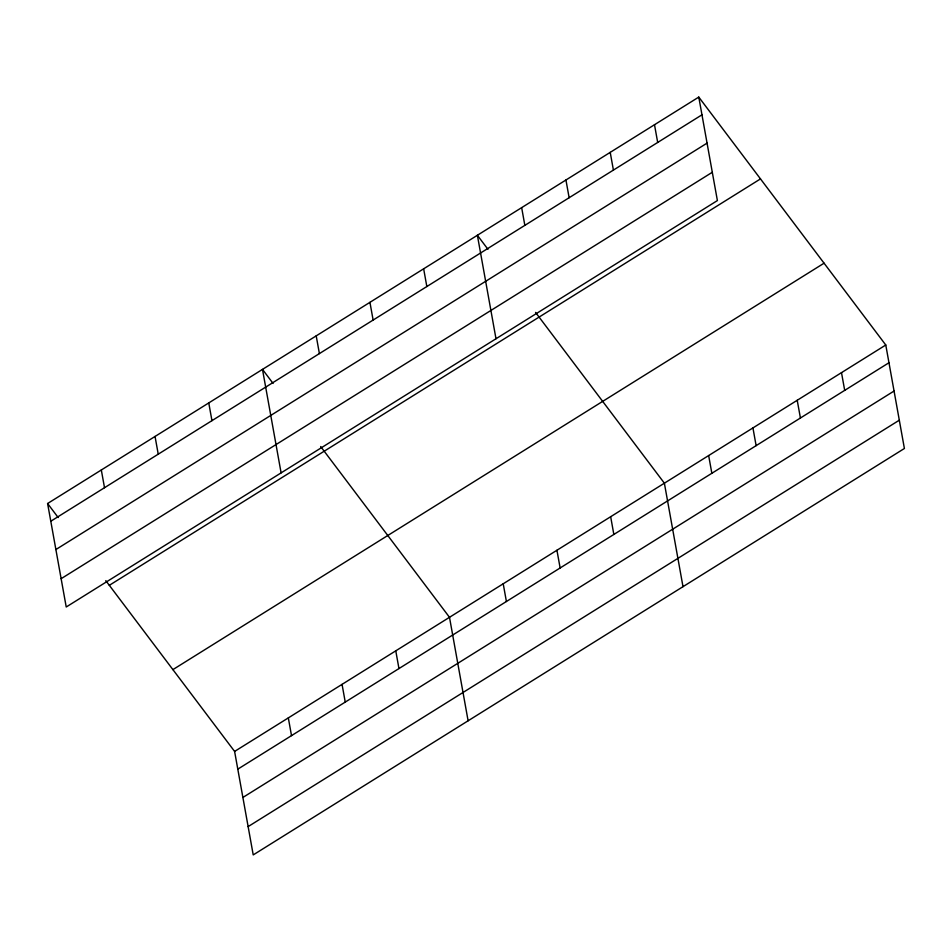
<?xml version="1.0" encoding="UTF-8"?>
<svg xmlns="http://www.w3.org/2000/svg" width="952" height="952" viewBox="0 0 952 952"><rect width="100%" height="100%" fill="white"/><g stroke="black" fill="none" stroke-linecap="round" stroke-linejoin="round"><path stroke-width="1.43" d="M698.78 97.092L717.391 200.575L66.224 606.995L47.6 503.513L698.78 97.092L885.776 345.005L904.4 448.487L253.22 854.908L234.608 751.426L105.791 580.649M50.789 521.244L701.969 114.823M55.882 549.542L707.062 143.121M61.13 578.697L712.298 172.276M109.313 585.325L760.493 178.905M172.895 669.625L824.075 263.192M234.608 751.426L885.776 345.005M237.798 769.156L888.978 362.736M242.891 797.455L894.059 391.034M248.127 826.61L899.307 420.189M487.959 249.305L477.38 235.275L495.992 338.757M535.559 312.411L664.377 483.188L683 586.67M273.069 383.418L262.49 369.4L281.102 472.87M320.669 446.536L449.499 617.312L468.11 720.783M47.6 503.513L58.179 517.543M841.497 372.648L844.698 390.368M797.217 400.28L800.418 418.011M752.937 427.912L756.126 445.643M654.5 124.736L657.689 142.455M708.657 455.556L711.846 473.287M610.22 152.368L613.409 170.099M565.94 179.999L569.129 197.73M610.66 516.722L613.85 534.453M521.66 207.643L524.85 225.374M556.932 550.256L560.133 567.975M503.215 583.778L506.404 601.509M423.652 268.809L426.841 286.54M369.935 302.343L373.125 320.062M395.77 650.835L398.959 668.566M316.207 335.866L319.396 353.597M342.054 684.369L345.243 702.1M288.325 717.903L291.514 735.634M208.762 402.934L211.951 420.653M155.045 436.456L158.234 454.187M101.317 469.99L104.518 487.721"/></g></svg>
